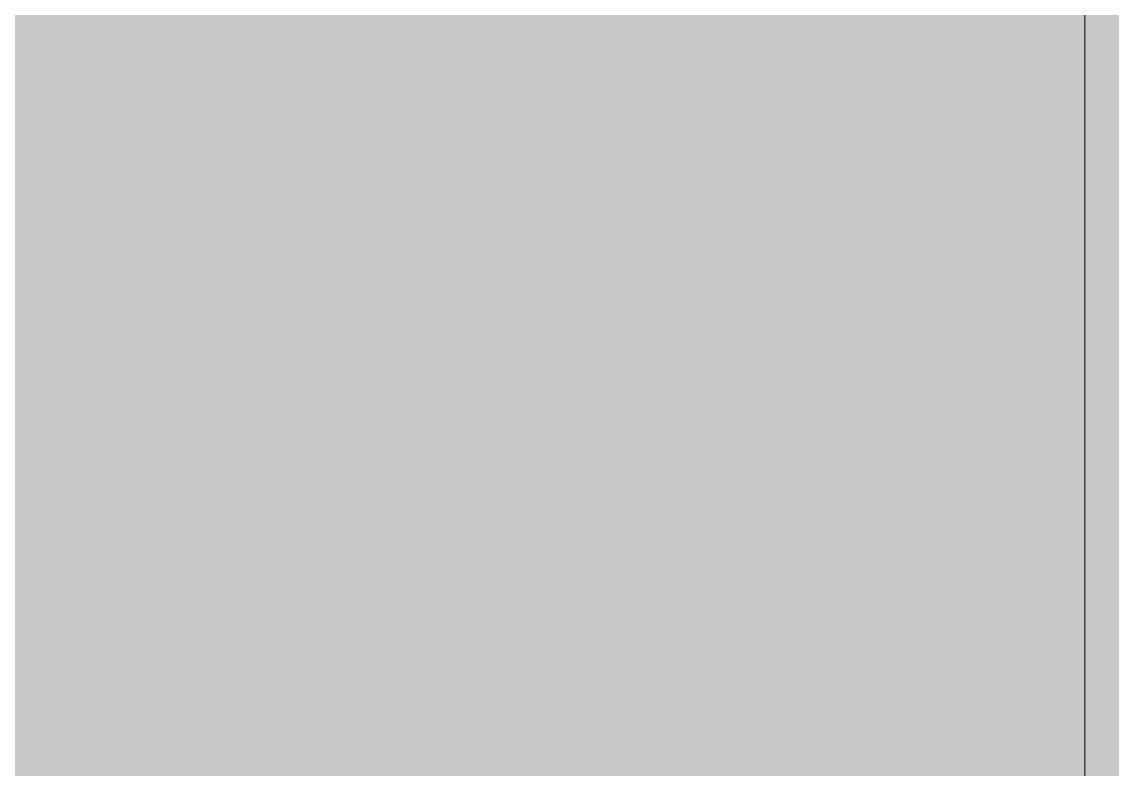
# Model space of a CAD drawing. Header units: inches. Extents: x -26493 to -10162, y -132 to 713.
# Drawn here: x -25815.7713 to -25815.701, y 237.0607 to 237.1089 of the extents above; entities that cross this region are included whole.
import ezdxf

# ---------------------------------------------------------------- set-up
doc = ezdxf.new("R2010")
doc.units = ezdxf.units.IN
doc.header["$MEASUREMENT"] = 0
doc.layers.add('Q-SPCQ', color=91, linetype='Continuous', lineweight=9)
doc.layers.add('S-BEAM', color=12, linetype='Continuous', lineweight=9)

# ---------------------------------------------------------------- blocks, each defined once
blk = doc.blocks.new('Girt_Z - 8_D-V12-Section 13')
at = {"layer": 'S-BEAM'}
h = blk.add_hatch(color=256, dxfattribs=at)
h.paths.add_polyline_path([(-25966.390225, 237.017909), (-25881.872426, 237.017909), (-25882.123561, 237.5), (-25966.390225, 237.5)], flags=0)
h.paths.add_polyline_path([(-25879.758272, 237.017909), (-25822.327725, 237.017909), (-25822.327725, 237.5), (-25880.009124, 237.499457)], flags=0)
h.paths.add_polyline_path([(-25815.702725, 237.017909), (-25780.352875, 237.017909), (-25780.703544, 237.5), (-25815.702725, 237.5)], flags=0)
h.paths.add_polyline_path([(-25257.959124, 237.017909), (-25117.390225, 237.017909), (-25117.390225, 237.5), (-25388.390225, 237.5), (-25388.390225, 237.017909), (-25327.075791, 237.017909)], flags=0)
h.paths.add_polyline_path([(-25406.390225, 237.017909), (-25406.390225, 237.5), (-25591.582266, 237.5), (-25591.73601, 237.017909), (-25465.309124, 237.017909)], flags=0)
h.paths.add_polyline_path([(-25779.966448, 237.017909), (-25725.338647, 237.017909), (-25724.700726, 237.5), (-25780.317117, 237.5)], flags=0)
h.paths.add_polyline_path([(-25595.007277, 237.017909), (-25594.853532, 237.5), (-25618.861421, 237.5), (-25618.861421, 237.017909), (-25603.542457, 237.017909)], flags=0)
h.paths.add_polyline_path([(-25625.486421, 237.017909), (-25625.486421, 237.5), (-25649.49431, 237.5), (-25649.340565, 237.017909), (-25629.461207, 237.017909)], flags=0)
h.paths.add_polyline_path([(-25652.611832, 237.017909), (-25652.765576, 237.5), (-25677.390225, 237.5), (-25677.390225, 237.017909), (-25663.766241, 237.017909)], flags=0)
h.paths.add_polyline_path([(-25724.923996, 237.017909), (-25695.390225, 237.017909), (-25695.390225, 237.5), (-25724.286075, 237.5)], flags=0)
h.paths.add_polyline_path([(-24670.467457, 237.017909), (-24539.390225, 237.017909), (-24539.390225, 237.5), (-24696.65689, 237.5), (-24696.908024, 237.017909), (-24670.697936, 237.017909)], flags=0)
h.paths.add_polyline_path([(-24521.390225, 237.017909), (-24250.390225, 237.017909), (-24250.390225, 237.5), (-24521.390225, 237.5)], flags=0)
h.paths.add_polyline_path([(-24699.022178, 237.017909), (-24698.771044, 237.5), (-24756.452725, 237.5), (-24756.452725, 237.017909), (-24705.025791, 237.017909)], flags=0)
h.paths.add_polyline_path([(-24232.390225, 237.017909), (-23961.390225, 237.017909), (-23961.390225, 237.5), (-24232.390225, 237.5)], flags=0)
h.paths.add_polyline_path([(-23943.390225, 237.017909), (-23672.390225, 237.017909), (-23672.390225, 237.5), (-23943.390225, 237.5)], flags=0)
h.paths.add_polyline_path([(-24763.077725, 237.017909), (-24763.077725, 237.5), (-24798.076907, 237.5), (-24798.427575, 237.017909), (-24765.502874, 237.017909)], flags=0)
h.paths.add_polyline_path([(-23654.390225, 237.017909), (-23383.390225, 237.017909), (-23383.390225, 237.5), (-23654.390225, 237.5)], flags=0)
h.paths.add_polyline_path([(-24798.814002, 237.017909), (-24798.463334, 237.5), (-24810.390225, 237.5), (-24810.390225, 237.017909), (-24808.700791, 237.017909)], flags=0)
h.paths.add_polyline_path([(-24828.390225, 237.017909), (-24828.390225, 237.5), (-24854.079725, 237.5), (-24853.441804, 237.017909), (-24843.259124, 237.017909)], flags=0)
h.paths.add_polyline_path([(-25099.390225, 237.017909), (-24987.044441, 237.017909), (-24987.198185, 237.5), (-25099.390225, 237.5)], flags=0)
h.paths.add_polyline_path([(-24853.856455, 237.017909), (-24854.494376, 237.5), (-24926.014874, 237.5), (-24926.168619, 237.017909), (-24877.817457, 237.017909)], flags=0)
h.paths.add_polyline_path([(-24983.773174, 237.017909), (-24959.91903, 237.017909), (-24959.91903, 237.5), (-24983.926918, 237.5)], flags=0)
h.paths.add_polyline_path([(-24929.439885, 237.017909), (-24929.286141, 237.5), (-24953.29403, 237.5), (-24953.29403, 237.017909), (-24946.934124, 237.017909)], flags=0)
h.paths.add_polyline_path([(-23094.390225, 237.017909), (-23094.390225, 237.5), (-23365.390225, 237.5), (-23365.390225, 237.017909), (-23115.342457, 237.017909)], flags=0)
h.paths.add_polyline_path([(-23076.390225, 237.017909), (-22801.25546, 237.017909), (-22801.25546, 237.5), (-23076.390225, 237.5)], flags=0)
blk = doc.blocks.new('Basketball_Backstop-Performance_Sports_Systems-3103-Ceiling_Hung - 27_-0_ to 27_-11 7_8_-V84-Section 13')
at = {"layer": 'Q-SPCQ'}
h = blk.add_hatch(color=256, dxfattribs=at)
h.paths.add_polyline_path([(-25818.157887, 116), (-25815.702725, 116), (-25815.702725, 119.125), (-25816.823238, 119.125), (-25816.823238, 119.3125), (-25815.702725, 119.3125), (-25815.702725, 119.75), (-25819.015225, 119.75), (-25819.015225, 116)], flags=0)
h.paths.add_polyline_path([(-25816.659406, 120.25), (-25815.702725, 120.25), (-25815.702725, 120.6875), (-25816.823238, 120.6875), (-25816.823238, 120.875), (-25815.702725, 120.875), (-25815.702725, 128.759035), (-25818.157887, 128.767775), (-25819.015225, 128.75), (-25818.993192, 120.25), (-25816.672934, 120.25)], flags=0)
h.paths.add_polyline_path([(-25816.544738, 129.222172), (-25815.702725, 129.240949), (-25815.702725, 134.8125), (-25816.823238, 134.8125), (-25816.823238, 135), (-25815.702725, 135), (-25815.702725, 135.4375), (-25819.015225, 135.4375), (-25819.015225, 129.241481), (-25816.630826, 129.228359)], flags=0)
h.paths.add_polyline_path([(-25817.276267, 135.9375), (-25815.702725, 135.9375), (-25815.702725, 136.375), (-25816.823238, 136.375), (-25816.823238, 136.5625), (-25815.702725, 136.5625), (-25815.702725, 161.125), (-25816.823238, 161.125), (-25816.823238, 161.3125), (-25815.702725, 161.3125), (-25815.702725, 161.75), (-25818.288785, 161.75), (-25818.281559, 160.812717), (-25818.306796, 152.542592), (-25819.015225, 152.542592), (-25819.015225, 135.9375), (-25817.358975, 135.9375)], flags=0)
h.paths.add_polyline_path([(-25816.519635, 162.25), (-25815.702725, 162.25), (-25815.702725, 162.6875), (-25816.823238, 162.6875), (-25816.823238, 162.875), (-25815.702725, 162.875), (-25815.741367, 224.758283), (-25818.157887, 224.767775), (-25819.015225, 224.75), (-25819.015225, 187.186229), (-25818.281559, 162.25), (-25816.525712, 162.25)], flags=0)
h.paths.add_polyline_path([(-25816.544738, 225.222172), (-25815.702725, 225.240949), (-25815.702725, 281.375), (-25819.015225, 281.375), (-25819.015225, 225.241481), (-25816.672934, 225.231385)], flags=0)
blk.add_line((-25815.702725, 225.161317), (-25815.702725, 281.375), dxfattribs=at)

msp = doc.modelspace()

# ---------------------------------------------------------------- block references
at = {"layer": 'Q-SPCQ'}
msp.add_blockref('Basketball_Backstop-Performance_Sports_Systems-3103-Ceiling_Hung - 27_-0_ to 27_-11 7_8_-V84-Section 13', (0, 0), dxfattribs=at)
at = {"layer": 'S-BEAM'}
msp.add_blockref('Girt_Z - 8_D-V12-Section 13', (0, 0), dxfattribs=at)

doc.saveas('drawing.dxf')
